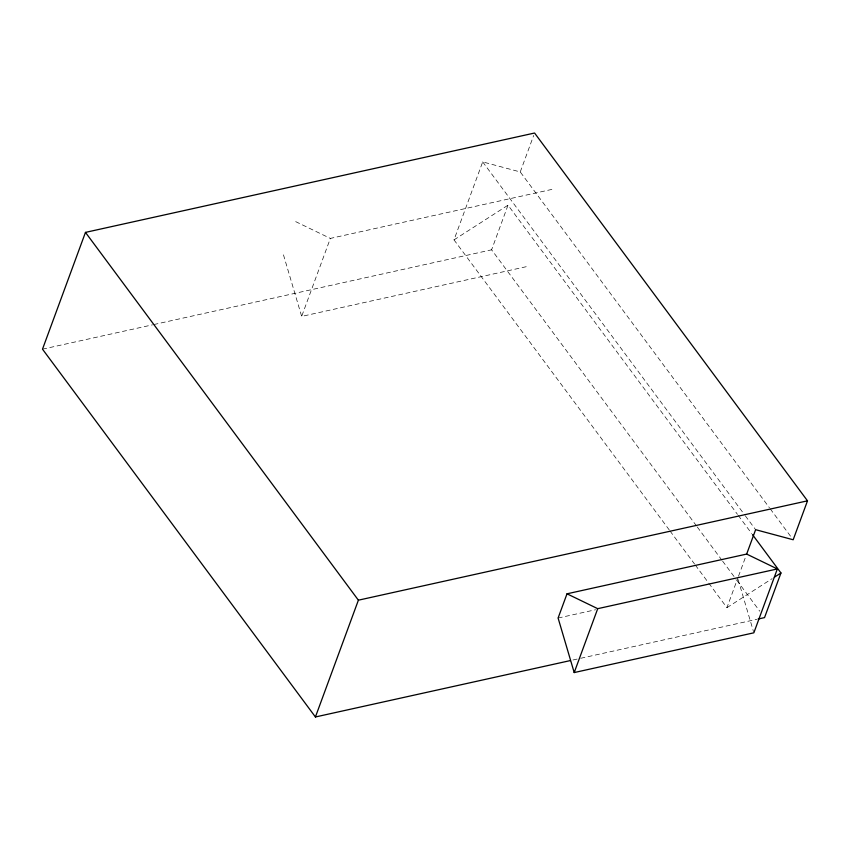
<?xml version="1.0" encoding="UTF-8"?>
<svg xmlns="http://www.w3.org/2000/svg" width="850" height="850" viewBox="0 0 850 850"><rect width="100%" height="100%" fill="white"/><g stroke="black" fill="none" stroke-linecap="round" stroke-linejoin="round"><path stroke-width="0.64" stroke-dasharray="4.25 3.19" d="M526.214 266.709L301.665 316.391L330.353 238.414L554.901 188.742M669.279 529.964L454.006 239.87L482.694 161.893L520.253 171.955L769.441 507.769M696.501 525.927L491.608 249.815L508.024 205.179L737.449 514.335M520.253 171.955L533.683 135.458M708.773 583.185L726.931 607.665L737.747 578.298M738.512 576.194L746.204 555.294M454.006 239.87L508.024 205.179M726.931 607.665L772.14 578.638M42.5 349.169L152.511 324.838M153.808 324.551L491.608 249.815M558.099 618.035L595.584 609.747M572.985 659.993L579.456 658.559M580.752 658.272L756.766 619.331M295.694 221.637L330.353 238.414M770.238 508.842L791.594 537.625M482.694 161.893L744.568 514.792M745.354 515.854L755.629 529.688M738.236 515.408L751.687 533.524M697.287 527L721.809 560.044M722.606 561.117L736.047 579.232M736.844 580.306L759.783 611.214M670.066 531.038L694.556 564.028M695.343 565.091L707.976 582.122M738.119 579.562L753.482 631.55M283.475 254.851L301.665 316.391"/><path stroke-width="1.27" d="M746.661 554.072L777.357 568.937L753.854 632.814L574.207 672.562L558.099 618.035L567.014 593.81L746.661 554.072L755.629 529.688L793.178 539.761L807.5 500.831L534.576 133.025L85.468 232.39L42.5 349.169L315.424 716.975L570.393 660.567M315.424 716.975L358.392 600.185L85.468 232.39M574.207 672.562L597.72 608.674L777.357 568.937M752.473 534.597L780.959 572.974L764.532 617.61L758.062 619.044M774.339 577.224L780.959 572.974M358.392 600.185L807.5 500.831M567.014 593.81L597.72 608.674"/></g></svg>
